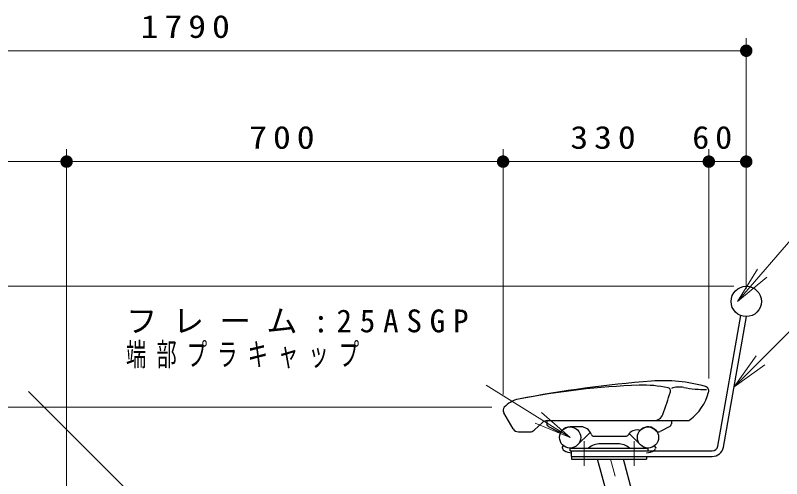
# Model space of a CAD drawing. Units: millimetres on the paper, with parts at other scales. Extents: x -385 to 0, y -19 to 267.
# Drawn here: x -128.9 to -67.5, y 114.8 to 152 of the extents above; entities that cross this region are included whole.
import ezdxf

# ---------------------------------------------------------------- set-up
doc = ezdxf.new("R2010")
doc.units = ezdxf.units.MM
doc.linetypes.add('USER2', pattern=[6, 3, -1, 1, -1])
doc.layers.add('LY_1', color=7, linetype='Continuous', lineweight=13)
doc.styles.add('ＭＳ ゴシック', font='')
doc.styles.get('ＭＳ ゴシック').set_extended_font_data('MS Gothic')

# ---------------------------------------------------------------- blocks, each defined once
blk = doc.blocks.new('open_arrow')
at = {"color": 0, "linetype": 'Continuous', "lineweight": -2}
blk.add_lwpolyline([(7.5, 1.25), (0, 0), (7.5, -1.25)], dxfattribs=at)
blk = doc.blocks.new('filled_dot')
at = {"color": 0, "linetype": 'Continuous', "lineweight": -2, "const_width": 1.25}
blk.add_lwpolyline([(-0.625, 0, 1), (0.625, 0, 1)], format="xyb", close=True, dxfattribs=at)

msp = doc.modelspace()

# ---------------------------------------------------------------- linework, layer by layer
at = {"layer": 'LY_1'}
for p, q in [((-70.322, 130.002), (-70.322, 150.111)), ((-159.822, 149.111), (-70.322, 149.111)), ((-124.822, 111.542), (-124.822, 141.217)), ((-89.822, 121.542), (-89.822, 141.217)), ((-73.322, 122.817), (-73.322, 141.217)), ((-159.822, 140.217), (-124.822, 140.217)), ((-124.822, 140.217), (-89.822, 140.217)), ((-89.822, 140.217), (-73.322, 140.217)), ((-73.322, 140.217), (-70.322, 140.217)), ((-71.012, 129.002), (-63.386, 137.843)), ((-71.322, 130.217), (-190.793, 130.217)), ((-71.322, 130.217), (-179.072, 130.217)), ((-71.301, 122.156), (-63.77, 129.687)), ((-116.131, 110.038), (-127.875, 121.782)), ((-84.447, 118.092), (-91.188, 122.274)), ((-90.726, 120.517), (-179.072, 120.517))]:
    msp.add_line(p, q, dxfattribs=at)
at = {"layer": 'LY_1', "lineweight": 25}
for p, q in [((-72.598, 117.389), (-70.751, 127.865)), ((-72.155, 117.311), (-70.308, 127.787)), ((-83.846, 117.491), (-82.902, 118.435)), ((-78.798, 117.491), (-79.711, 118.403)), ((-85.072, 117.298), (-84.973, 117.424)), ((-80.627, 117.582), (-82.017, 117.582)), ((-77.572, 117.298), (-77.671, 117.424)), ((-85.072, 117.298), (-85.048, 117.201)), ((-84.447, 117.242), (-78.197, 117.242)), ((-84.447, 117.017), (-84.447, 117.242)), ((-84.447, 117.017), (-78.197, 117.017)), ((-84.322, 116.567), (-84.322, 117.017)), ((-84.322, 117.017), (-73.042, 117.017)), ((-78.197, 117.017), (-78.197, 117.242)), ((-77.572, 117.298), (-77.597, 117.201)), ((-84.322, 116.567), (-73.042, 116.567)), ((-77.916, 100.217), (-82.237, 116.342)), ((-74.412, 94.867), (-80.166, 116.342))]:
    msp.add_line(p, q, dxfattribs=at)
at = {"layer": 'LY_1', "color": 4, "lineweight": 25}
for p, q in [((-89.011, 118.788), (-89.77, 120.076)), ((-87.338, 118.671), (-86.631, 119.312)), ((-86.322, 119.442), (-86.322, 119.194)), ((-86.295, 119.442), (-74.988, 119.442)), ((-76.322, 119.442), (-76.322, 119.194)), ((-86.187, 118.972), (-85.411, 118.57)), ((-83.572, 118.942), (-84.447, 118.942)), ((-76.457, 118.972), (-77.234, 118.57)), ((-88.58, 118.542), (-87.674, 118.542)), ((-82.529, 118.192), (-79.994, 118.192)), ((-84.322, 116.567), (-84.322, 116.342)), ((-84.322, 116.342), (-78.322, 116.342)), ((-78.322, 116.567), (-78.322, 116.342))]:
    msp.add_line(p, q, dxfattribs=at)
at = {"layer": 'LY_1', "color": 4, "linetype": 'USER2'}
for p, q in [((-83.322, 117.806), (-83.322, 116.27)), ((-83.322, 117.806), (-83.322, 115.97)), ((-79.322, 117.806), (-79.322, 116.27)), ((-79.322, 117.806), (-79.322, 115.97)), ((-83.322, 117.356), (-83.322, 115.82)), ((-79.322, 117.356), (-79.322, 115.82))]:
    msp.add_line(p, q, dxfattribs=at)
at = {"layer": 'LY_1', "linetype": 'USER2'}
msp.add_line((-71.522, 80.217), (-81.202, 116.342), dxfattribs=at)
at = {"layer": 'LY_1', "lineweight": 25}
for centre, radius in [((-70.322, 129.002), 1.215), ((-84.447, 118.092), 0.85), ((-78.197, 118.092), 0.85)]:
    msp.add_circle(centre, radius, dxfattribs=at)
at = {"layer": 'LY_1', "color": 32, "lineweight": 25}
for centre in [(-84.447, 118.092), (-78.197, 118.092)]:
    msp.add_circle(centre, 0.85, dxfattribs=at)
at = {"layer": 'LY_1', "color": 4, "lineweight": 25}
for centre, radius, start, end in [((-70.997, 31.175), 91.693, 94.3365, 101.05761), ((-76.98, 110.071), 12.571, 74.38729, 94.3365), ((-76.823, 61.49), 60.824, 91.96378, 101.15142), ((-78.575, 112.578), 9.706, 78.22671, 91.96378), ((-114.828, 133.495), 40.173, 340.27838, 343.01808), ((-76.645, 121.835), 0.25, 343.01808, 78.22672), ((-75.685, 120.346), 1.793, 78.7048, 111.03332), ((-73.646, 130.551), 8.613, 258.70479, 270.98936), ((-77.479, 122.895), 4.308, 307.87192, 344.09115), ((-73.697, 121.817), 0.375, 344.09115, 74.38729), ((-88.186, 119.135), 2.069, 101.15142, 138.09672), ((-89.447, 120.267), 0.375, 138.09672, 210.5201), ((-77.717, 120.192), 0.75, 270, 340.27838), ((-86.295, 118.942), 0.5, 90, 132.18444), ((-74.988, 119.692), 0.25, 270, 307.87192), ((-88.58, 119.042), 0.5, 210.5201, 270), ((-87.674, 119.042), 0.5, 270, 312.18444), ((-86.072, 119.194), 0.25, 180, 242.62388), ((-85.296, 118.792), 0.25, 242.62388, 320.47886), ((-84.447, 118.092), 0.85, 90.00006, 140.47887), ((-83.572, 118.092), 0.85, 18.553, 90.00005), ((-79.072, 117.842), 0.85, 81.51153, 146.94426), ((-78.91, 118.93), 0.25, 261.51171, 310.37904), ((-78.197, 118.092), 0.85, 39.52114, 130.37918), ((-77.349, 118.792), 0.25, 219.52113, 297.37612), ((-76.572, 119.194), 0.25, 297.37612, 0), ((-82.529, 118.442), 0.25, 198.55272, 270), ((-79.994, 118.442), 0.25, 270, 326.94406)]:
    msp.add_arc(centre, radius, start, end, dxfattribs=at)
at = {"layer": 'LY_1', "lineweight": 25}
for centre, radius, start, end in [((-82.548, 118.082), 0.5, 123.69821, 135.00003), ((-82.017, 116.082), 1.5, 90.00002, 129.3457), ((-80.627, 116.082), 1.5, 50.6543, 90.00002), ((-73.042, 117.467), 0.45, 270, 350), ((-84.805, 117.261), 0.25, 194.03618, 241.68465), ((-84.094, 118.582), 1.75, 241.68463, 262.49888), ((-78.551, 118.582), 1.75, 277.50162, 298.31532), ((-77.839, 117.261), 0.25, 298.31531, 345.96377), ((-73.042, 117.467), 0.9, 270, 350)]:
    msp.add_arc(centre, radius, start, end, dxfattribs=at)

# ---------------------------------------------------------------- block references
at = {"layer": 'LY_1', "xscale": 0.4, "yscale": 0.4}
for name, p, rotation in [('filled_dot', (-70.322, 149.111), 180), ('filled_dot', (-124.822, 140.217), 180), ('filled_dot', (-89.822, 140.217), 180), ('filled_dot', (-73.322, 140.217), 180), ('filled_dot', (-70.322, 140.217), 180), ('open_arrow', (-71.012, 129.002), 49.2), ('open_arrow', (-71.301, 122.156), 45), ('open_arrow', (-84.447, 118.092), 148.2)]:
    msp.add_blockref(name, p, dxfattribs=dict(at, rotation=rotation))
for p in [(-124.822, 140.217), (-89.822, 140.217), (-73.322, 140.217)]:
    msp.add_blockref('filled_dot', p, dxfattribs=at)

# ---------------------------------------------------------------- texts
at = {"layer": 'LY_1', "char_height": 1.833, "style": 'ＭＳ ゴシック'}
for s, insert, attachment_point in [('\\T1.33;\\W1.15;1790', (-115.072, 150.111), 8), ('\\T1.33;\\W1.15;700', (-107.322, 141.217), 8), ('\\T1.33;\\W1.15;330', (-81.572, 141.217), 8), ('\\T1.34;\\W1.1;60', (-72.818, 141.217), 8), ('\\T1.5;フレーム:25ASGP', (-120.057, 127.399), 4), ('\\T1.5;\\W0.65;端部プラキャップ', (-120.057, 124.649), 4)]:
    msp.add_mtext(s, dxfattribs=dict(at, insert=insert, attachment_point=attachment_point))

doc.saveas('drawing.dxf')
